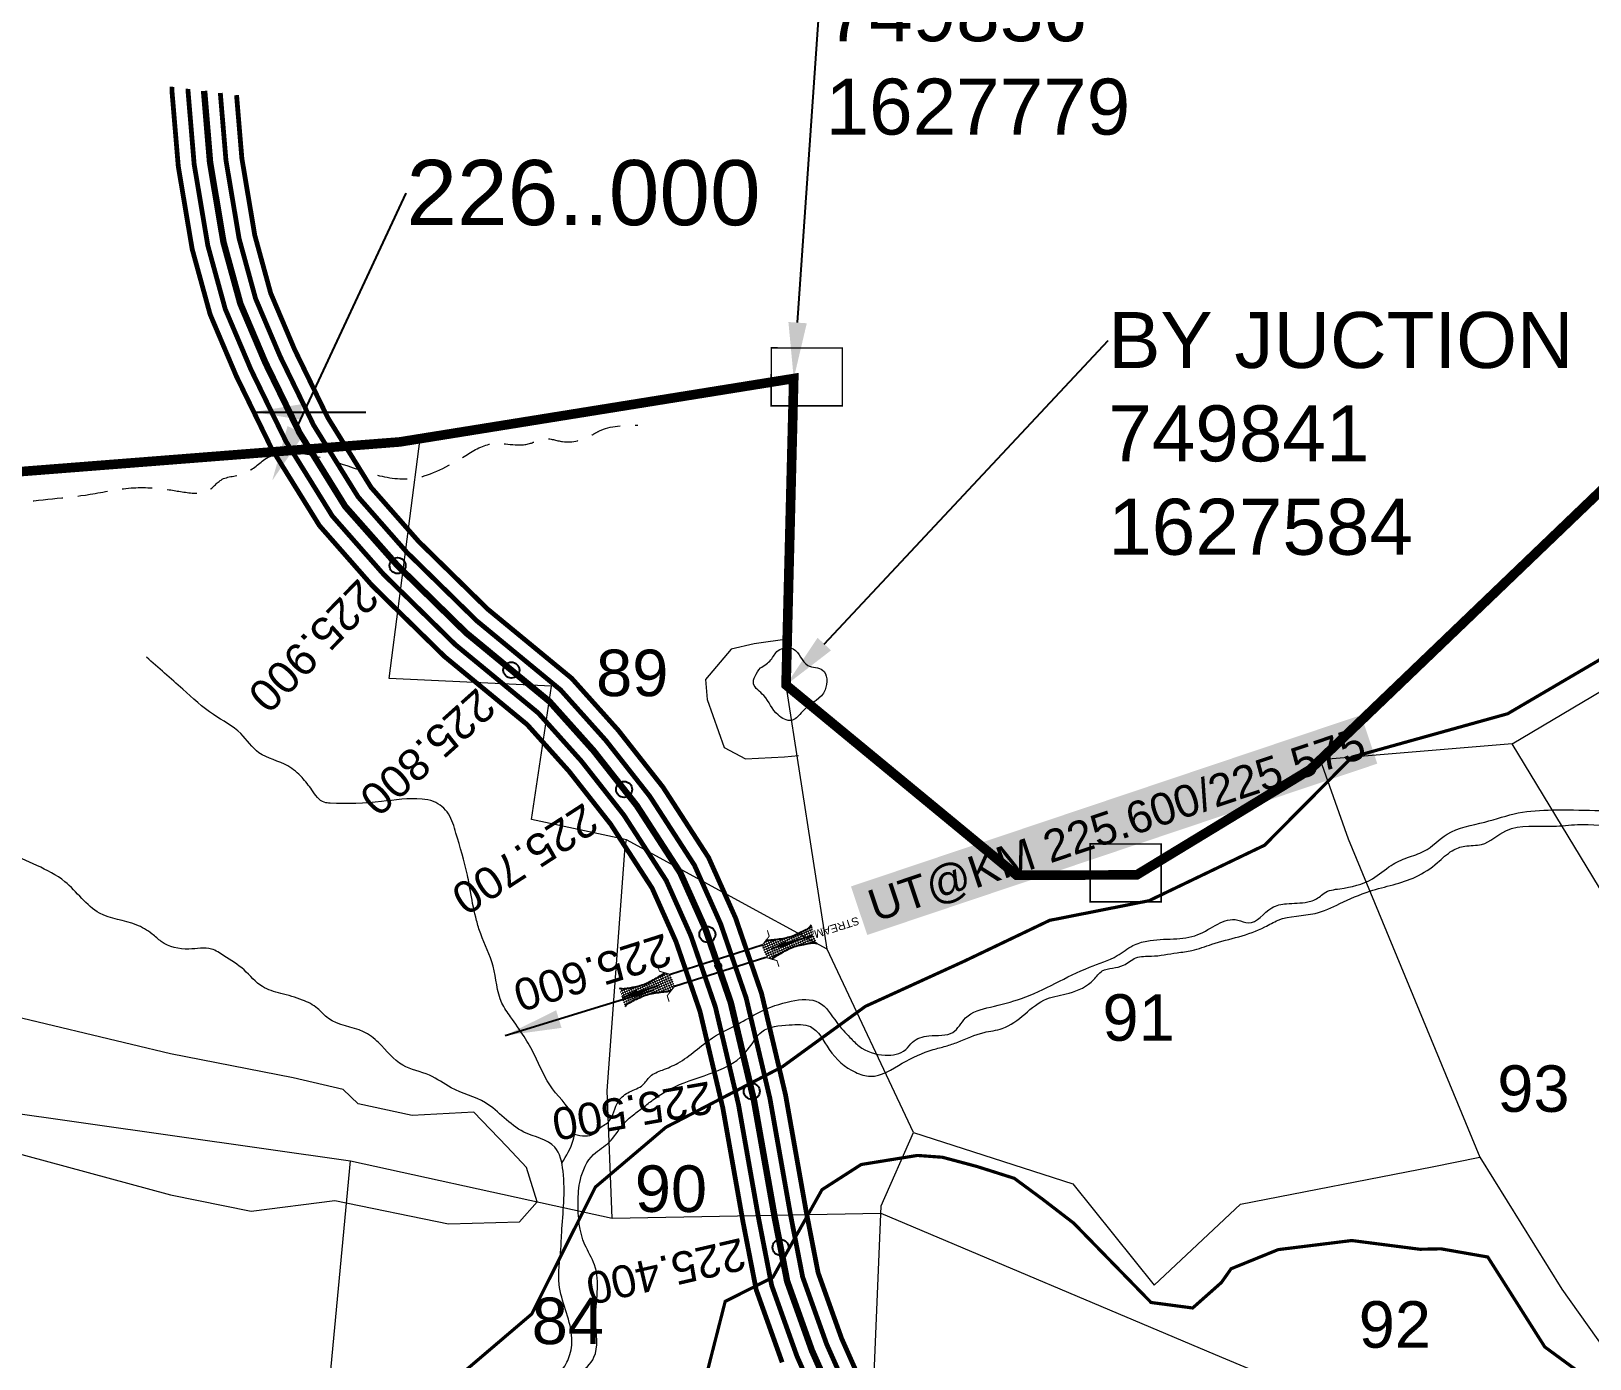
# Model space of a CAD drawing. Header units: feet. Extents: x 745593 to 752748, y 1623679 to 1629102.
# Drawn here: x 749384 to 750358, y 1627130 to 1627959 of the extents above; entities that cross this region are included whole.
import ezdxf
from ezdxf import colors
from ezdxf.entities.mleader import LeaderData, LeaderLine
from ezdxf.enums import TextEntityAlignment as Align
from ezdxf.math import Vec2, Vec3

# ---------------------------------------------------------------- set-up
doc = ezdxf.new("R2010")
doc.units = ezdxf.units.FT
doc.header["$LTSCALE"] = 15
doc.header["$MEASUREMENT"] = 0
doc.header["$PDMODE"] = 32
doc.header["$PDSIZE"] = 10
doc.linetypes.add('DOT2', pattern=[0.125, 0, -0.125])
doc.linetypes.add('HIDDEN2', pattern=[0.1875, 0.125, -0.0625])
for name, color, linetype in [('CANAL1', 7, 'Continuous'), ('CRDS STONES', 7, 'Continuous'), ('CSMark', 72, 'Continuous'), ('HILL', 17, 'Continuous'), ('PLOT', 7, 'Continuous'), ('PLOT NO', 7, 'Continuous'), ('ROADS', 6, 'Continuous'), ('STRUCTURE', 5, 'Continuous'), ('TANKS-STREAM', 4, 'Continuous'), ('V MAP SCANE', 72, 'Continuous'), ('VILLAGE STONES', 240, 'Continuous')]:
    doc.layers.add(name, color=color, linetype=linetype)
doc.styles.get("Standard").update_dxf_attribs({"font": 'arial.ttf', "height": 30})
doc.dimstyles.get("Standard").update_dxf_attribs({"dimtxt": 30, "dimasz": 30, "dimexe": 0.18, "dimexo": 0.0625, "dimgap": 0.09, "dimtad": 0, "dimtih": 1, "dimtoh": 1, "dimdec": 4, "dimzin": 0, "dimdsep": 46, "dimtxsty": 'Standard', "dimcen": 0.09, "dimadec": 0, "dimazin": 0, "dimtfac": 1, "dimtdec": 4, "dimtofl": 0, "dimtmove": 0, "dimatfit": 3, "dimfxl": 1, "dimtolj": 1, "dimtzin": 0, "dimarcsym": 0})
picture_1 = doc.add_image_def('image1.jpg', size_in_pixel=(20682, 13942))

# ---------------------------------------------------------------- blocks, each defined once
blk = doc.blocks.new('UT')
at = {"layer": 'STRUCTURE'}
h = blk.add_hatch(dxfattribs=at)
h.set_pattern_fill('DASH', color=150, scale=8, angle=-39.62775, style=0)
h.set_pattern_definition([(320.372247933, (-4370.464, -6260.8811), (1.40800153113, 0.132407282), [1, -1])])
h.paths.add_polyline_path([(765162.97, 1700681.89), (765165.57, 1700680.62), (765167.21, 1700680.27), (765169.12, 1700680.01), (765172.42, 1700679.63), (765176.41, 1700679.35), (765179.5, 1700679.47), (765183.06, 1700679.94), (765187.65, 1700680.88), (765188.89, 1700681.17), (765193.06, 1700682.22), (765196.06, 1700680.22), (765196.06, 1700672.22), (765193.06, 1700670.22), (765190.51, 1700670.8), (765188.13, 1700671.31), (765185.49, 1700671.82), (765183.62, 1700672.13), (765181, 1700672.46), (765180.33, 1700672.52), (765178.49, 1700672.63), (765176.68, 1700672.64), (765174.58, 1700672.5), (765172.53, 1700672.25), (765170.42, 1700671.95), (765168.45, 1700671.66), (765166.1, 1700671.21), (765164.96, 1700670.84), (765162.97, 1700669.7)])
h.paths.add_polyline_path([(765259.06, 1700682.22), (765256.06, 1700680.22), (765256.06, 1700672.22), (765259.06, 1700670.22), (765261.94, 1700670.95), (765264.4, 1700671.55), (765266.38, 1700671.99), (765269.09, 1700672.51), (765272.65, 1700672.98), (765276.07, 1700673.09), (765278.58, 1700672.93), (765281.17, 1700672.65), (765283.87, 1700672.33), (765286.44, 1700671.86), (765288, 1700671.26), (765289.15, 1700670.56), (765289.15, 1700682.74), (765287.59, 1700681.79), (765285.74, 1700681.17), (765283, 1700680.68), (765281.19, 1700680.42), (765276.69, 1700679.87), (765272.67, 1700679.86), (765268.7, 1700680.29), (765264.82, 1700680.97), (765261.16, 1700681.75)])
at = {"layer": 'STRUCTURE', "color": 150, "const_width": 0.628}
for points in [[(765190.06, 1700688.22), (765190.06, 1700684.22), (765196.06, 1700680.22), (765256.06, 1700680.22), (765262.06, 1700684.22), (765262.06, 1700688.22)], [(765190.06, 1700664.22), (765190.06, 1700668.22), (765196.06, 1700672.22), (765256.06, 1700672.22), (765262.06, 1700668.22), (765262.06, 1700664.22)]]:
    blk.add_lwpolyline(points, dxfattribs=at)
at = {"layer": 'STRUCTURE', "color": 150}
for points in [[(765196.06, 1700680.22), (765256.06, 1700680.22)], [(765196.06, 1700672.22), (765256.06, 1700672.22)], [(765196.06, 1700672.22), (765256.06, 1700672.22)]]:
    blk.add_lwpolyline(points, dxfattribs=at)
at = {"layer": 'STRUCTURE', "color": 0}
blk.add_circle((765226.06, 1700676.22), 1.89, dxfattribs=at)
at = {"layer": 'STRUCTURE', "color": 150}
for points in [[(765162.97, 1700681.89), (765164.36, 1700681.07), (765167.88, 1700680.17), (765171.23, 1700679.76), (765176.06, 1700679.35), (765184.73, 1700680.25), (765193.06, 1700682.22)], [(765289.15, 1700682.74), (765287.78, 1700681.89), (765284.29, 1700680.89), (765280.95, 1700680.38), (765276.13, 1700679.84), (765267.44, 1700680.49), (765259.06, 1700682.22)], [(765162.97, 1700669.7), (765164.34, 1700670.56), (765167.83, 1700671.56), (765171.17, 1700672.06), (765175.99, 1700672.61), (765184.68, 1700671.96), (765193.06, 1700670.22)], [(765289.15, 1700670.56), (765287.76, 1700671.38), (765284.24, 1700672.28), (765280.89, 1700672.69), (765276.06, 1700673.09), (765267.39, 1700672.19), (765259.06, 1700670.22)]]:
    blk.add_spline(points, degree=3, dxfattribs=at)
at = {"layer": 'STRUCTURE', "color": 0}
blk.add_text('STREAM', height=5, dxfattribs=at).set_placement((765148.25, 1700675.81), align=Align.MIDDLE_CENTER)
for points in [[(765190.88, 1700675.97), (765164.21, 1700675.83)], [(765289.26, 1700676.69), (765265.4, 1700676.38)]]:
    blk.add_leader(points, dimstyle='Standard', override={"dimasz": 10, "dimgap": 0.09, "dimtad": 0}, dxfattribs=at)

msp = doc.modelspace()

# ---------------------------------------------------------------- linework, layer by layer
at = {"layer": 'CANAL1', "color": 1, "const_width": 3}
for points in [[(749853.1, 1627127.69), (749836.89, 1627173.07), (749828.69, 1627215.18), (749816.03, 1627286.72), (749801.76, 1627347.04), (749786.73, 1627390.72), (749771.85, 1627424.01), (749746.02, 1627463.88), (749720.01, 1627496.96), (749693.85, 1627526.17), (749642.26, 1627568.67), (749596.85, 1627613.21), (749564.04, 1627650.53), (749534.17, 1627698.67), (749512.14, 1627743.92), (749495.76, 1627782.55), (749484.56, 1627823.31), (749475.88, 1627875.01), (749471.91, 1627922.4), (749472.02, 1627924.7)], [(749910.6, 1627096.88), (749890.26, 1627142.58), (749875.57, 1627183.68), (749868.02, 1627222.48), (749855.22, 1627294.82), (749840.23, 1627358.18), (749823.98, 1627405.41), (749807.11, 1627443.16), (749778.6, 1627487.17), (749750.66, 1627522.69), (749721.63, 1627555.11), (749669.03, 1627598.44), (749625.92, 1627640.73), (749596.28, 1627674.44), (749569.24, 1627718.02), (749548.56, 1627760.5), (749533.62, 1627795.71), (749523.67, 1627831.94), (749515.6, 1627880), (749512.29, 1627919.52)]]:
    msp.add_lwpolyline(points, dxfattribs=at)
at = {"layer": 'CANAL1', "color": 5, "const_width": 3}
for points in [[(749883.65, 1627083.65), (749862.39, 1627131.41), (749846.56, 1627175.72), (749838.52, 1627217), (749825.83, 1627288.74), (749811.38, 1627349.82), (749796.04, 1627394.39), (749780.67, 1627428.8), (749754.17, 1627469.71), (749727.67, 1627503.39), (749700.79, 1627533.4), (749648.96, 1627576.12), (749604.12, 1627620.09), (749572.1, 1627656.51), (749542.94, 1627703.51), (749521.25, 1627748.06), (749505.22, 1627785.84), (749494.34, 1627825.47), (749485.81, 1627876.26), (749481.93, 1627922.56), (749481.97, 1627923.42)], [(749901.61, 1627092.47), (749880.97, 1627138.85), (749865.9, 1627181.03), (749858.19, 1627220.66), (749845.43, 1627292.79), (749830.61, 1627355.39), (749814.66, 1627401.74), (749798.29, 1627438.37), (749770.45, 1627481.35), (749743, 1627516.26), (749714.68, 1627547.87), (749662.34, 1627591), (749618.65, 1627633.85), (749588.22, 1627668.47), (749560.47, 1627713.18), (749539.46, 1627756.35), (749524.15, 1627792.42), (749513.9, 1627829.78), (749505.67, 1627878.75), (749502.14, 1627920.83)]]:
    msp.add_lwpolyline(points, dxfattribs=at)
at = {"layer": 'CANAL1', "color": 1, "linetype": 'HIDDEN2', "ltscale": 5, "const_width": 4}
msp.add_lwpolyline([(749892.63, 1627088.06), (749871.68, 1627135.13), (749856.23, 1627178.38), (749852.11, 1627199.53), (749848.36, 1627218.83), (749835.63, 1627290.77), (749820.99, 1627352.61), (749813.16, 1627375.37), (749805.35, 1627398.07), (749789.48, 1627433.59), (749762.31, 1627475.53), (749735.33, 1627509.82), (749707.74, 1627540.64), (749655.65, 1627583.56), (749612.83, 1627625.55), (749580.16, 1627662.49), (749551.71, 1627708.34), (749530.35, 1627752.21), (749514.69, 1627789.13), (749504.12, 1627827.62), (749495.74, 1627877.51), (749492, 1627922.13)], dxfattribs=at)
at = {"layer": 'CSMark', "color": 3}
for p in [(749612.83, 1627625.55), (749683.93, 1627560.25), (749754.35, 1627485.65), (749806.38, 1627395.09), (749834.15, 1627297.03), (749852.11, 1627199.53)]:
    msp.add_point(p, dxfattribs=at)
at = {"layer": 'HILL', "lineweight": 20}
for points in [[(749857.6, 1627579.73), (749835.71, 1627576.71), (749821.18, 1627573.37), (749805.19, 1627554.4), (749806.3, 1627541.96), (749816.81, 1627511.86), (749830.23, 1627504.83), (749854.5, 1627506.09), (749863.29, 1627506.88)], [(749368.25, 1627260.28), (749470.93, 1627232.42), (749521.41, 1627222.13), (749573.61, 1627228.93), (749644.63, 1627214.34), (749689.13, 1627215.59), (749700.1, 1627228.06), (749693.43, 1627249.36), (749681.04, 1627262.62), (749660.51, 1627284.01), (749622, 1627281.9), (749588.2, 1627289.19), (749578.8, 1627298.17), (749547.57, 1627305.46), (749470.99, 1627320.48), (749349.06, 1627349.64)]]:
    msp.add_lwpolyline(points, dxfattribs=at)
at = {"layer": 'PLOT', "lineweight": 20}
for points in [[(749031.09, 1627398.11), (749142.19, 1627316.31), (749306.73, 1627292.95), (749583.5, 1627253.68), (749710.65, 1627225.74), (749746.82, 1627217.8), (749743.88, 1627297.35), (749755.04, 1627450.1), (749755.97, 1627454.2), (749696.45, 1627466.88), (749709.12, 1627550.17), (749607.52, 1627554.92), (749626.91, 1627704.84)], [(750971.29, 1627178.3), (750737.04, 1627198.36), (750499.39, 1627200.31), (750309.16, 1627514.22), (750535.47, 1627648.59), (750535.46, 1627640.14), (750761.08, 1627483.99), (750804.76, 1627453.32)], [(749881.31, 1627385.92), (749855.54, 1627550.91)], [(750309.16, 1627514.22), (750189.27, 1627504.21), (750206.71, 1627454.75), (750288.91, 1627255.94), (750340.15, 1627173.48), (750367.29, 1627135.42), (750468.39, 1627136.74), (750499.39, 1627200.31)], [(749069.97, 1625716.72), (749053.28, 1625943.5), (749098.36, 1625963.27), (749413.09, 1625998.51), (749395.6, 1626154.67), (749425.73, 1626349.58), (749436.07, 1626416.48), (749462.91, 1626545.54), (749485.97, 1626520.08), (749540.91, 1626529.59), (749596.67, 1626580.43), (749584.47, 1626657.26), (749728.28, 1626685.49), (749744.77, 1626807.22), (749898.53, 1626829.74), (749914.89, 1627225.48), (749935.07, 1627271.41), (749881.31, 1627385.92), (749755.97, 1627454.2)], [(749935.07, 1627271.41), (750034.76, 1627239.24), (750085.56, 1627175.87), (750139.36, 1627226.62), (750259.12, 1627249.93), (750288.91, 1627255.94)], [(749556.36, 1626965.51), (749583.5, 1627253.68)], [(749746.82, 1627217.8), (749914.7, 1627220.84), (750123.49, 1627132.55), (750374.76, 1627027.48), (750495.51, 1626976.98), (750742.21, 1626901.09), (750962.19, 1626841.54), (751230.04, 1626697.58)]]:
    msp.add_lwpolyline(points, dxfattribs=at)
at = {"layer": 'ROADS', "linetype": 'DOT2', "lineweight": 20, "ltscale": 5, "const_width": 2}
for points in [[(750412.97, 1627595.55), (750306.28, 1627532.96), (750209.06, 1627505.86), (750154.44, 1627450.81), (750082.25, 1627416.14), (750020.2, 1627403.87), (749966.94, 1627378.41), (749905.06, 1627350.11), (749853.12, 1627312.34), (749780.49, 1627274.59), (749736.46, 1627237.25), (749696.67, 1627157.9), (749597.93, 1627073.76), (749527.95, 1627042.16), (749474.53, 1627016.79), (749457.17, 1626996.6), (749418.48, 1626979.14), (749295.15, 1626926.44)], [(749805.22, 1627117.51), (749817.52, 1627165.76), (749847.28, 1627180.8), (749869.27, 1627220.01), (749877.99, 1627235.58), (749902.45, 1627251.31), (749937.58, 1627256.99), (749953.28, 1627255.84), (749974.7, 1627250.11), (749998.11, 1627242.68), (750015.52, 1627229.83), (750035.21, 1627214.69), (750083.54, 1627165.11), (750109.53, 1627161.67), (750127.53, 1627177.63), (750133.53, 1627186.18), (750162.95, 1627198.14), (750208.93, 1627203.82), (750251.47, 1627198.36), (750264.61, 1627198.64), (750293.88, 1627193.52), (750329.48, 1627137.35), (750356.88, 1627117.24), (750378.35, 1627112.21)]]:
    msp.add_lwpolyline(points, dxfattribs=at)
at = {"layer": 'ROADS', "linetype": 'HIDDEN2', "lineweight": 20, "ltscale": 10}
msp.add_spline([(748932.83, 1627535.74), (748947.09, 1627537.48), (748957.53, 1627542.5), (748966.9, 1627547.17), (748983.1, 1627548.96), (748997.5, 1627549.67), (749024.86, 1627559.72), (749029.9, 1627564.03), (749042.51, 1627569.05), (749050.79, 1627577.32), (749068.79, 1627578.75), (749082.12, 1627583.41), (749089.32, 1627592.4), (749100.49, 1627598.14), (749111.29, 1627599.57), (749138.04, 1627604.44), (749148.13, 1627621.33), (749156.41, 1627623.49), (749166.49, 1627624.92), (749175.5, 1627632.46), (749201.79, 1627651.15), (749206.47, 1627646.95), (749226.62, 1627643.58), (749238.87, 1627646.8), (749245.71, 1627652.55), (749287.47, 1627651.08), (749306.56, 1627665.82), (749338.95, 1627661.12), (749373.87, 1627664.33), (749420.86, 1627670.08), (749446.42, 1627674.02), (749470.18, 1627672.92), (749486.73, 1627670.75), (749493.21, 1627671.46), (749502.58, 1627679.01), (749516.98, 1627682.96), (749529.95, 1627691.94), (749571.34, 1627691.19), (749623.73, 1627680.24), (749654.38, 1627693.72), (749671.29, 1627701.52), (749695.25, 1627701.75), (749704.59, 1627704.77), (749715.94, 1627703), (749734.1, 1627707.02), (749738.65, 1627709.53), (749762.86, 1627713.3)], degree=3, dxfattribs=at)
at = {"layer": 'TANKS-STREAM', "color": 5, "const_width": 6}
msp.add_lwpolyline([(747312.51, 1627682.74), (747655.56, 1627764.22), (747925.31, 1627695.2), (748329.33, 1627601.64), (748875.87, 1627443.13), (749006.33, 1627655.22), (749614.24, 1627702.8), (749860.34, 1627742.42), (749855.54, 1627550.91), (749999.59, 1627432.07), (750074.62, 1627432.28), (750182.94, 1627498.13), (750370.17, 1627677.68)], dxfattribs=at)
msp.add_lwpolyline([(747312.51, 1627682.74), (747655.56, 1627764.22), (747925.31, 1627695.2), (748329.33, 1627601.64), (748875.87, 1627443.13), (749006.33, 1627655.22), (749614.24, 1627702.8), (749860.34, 1627742.42), (749855.54, 1627550.91), (749999.59, 1627432.07), (750074.62, 1627432.28), (750182.94, 1627498.13), (750370.17, 1627677.68)], dxfattribs=at)
at = {"layer": 'TANKS-STREAM', "lineweight": 20}
for points in [[(749715.46, 1627252.17), (749722.58, 1627266.57), (749723.24, 1627278.85), (749709.67, 1627298.56), (749698.36, 1627319.89), (749691.9, 1627331.21), (749683.5, 1627343.49), (749678.01, 1627352.22), (749672.52, 1627375.29), (749664.78, 1627395.43), (749662.2, 1627403.7), (749658.59, 1627420.74), (749656.53, 1627432.11), (749649.31, 1627458.45), (749644.67, 1627470.33), (749635.36, 1627478.09), (749628.13, 1627479.64), (749602.79, 1627478.11), (749570.73, 1627477.1), (749567.11, 1627477.62), (749559.36, 1627485.37), (749553.17, 1627493.12), (749544.38, 1627500.36), (749526.29, 1627508.64), (749514.92, 1627520.52), (749497.87, 1627532.41), (749478.7, 1627548.26), (749455.97, 1627568.42)], [(748324.34, 1626684.9), (748334.94, 1626694.32), (748347.4, 1626706.23), (748356.48, 1626710.11), (748367.39, 1626715.55), (748375.43, 1626719.17), (748395.93, 1626718.64), (748404.76, 1626719.41), (748419.29, 1626721.47), (748436.03, 1626717.78), (748460.74, 1626717.59), (748475.01, 1626719.14), (748484.1, 1626721.2), (748492.92, 1626718.6), (748499.66, 1626718.86), (748508.49, 1626721.44), (748521.72, 1626721.69), (748532.36, 1626722.46), (748544.82, 1626722.71), (748564.01, 1626717.78), (748574.39, 1626719.58), (748582.18, 1626718.8), (748589.96, 1626713.87), (748598.26, 1626710.23), (748606.04, 1626707.9), (748614.08, 1626702.19), (748618.23, 1626698.3), (748628.09, 1626695.7), (748638.21, 1626691.8), (748646.5, 1626684.28), (748652.73, 1626680.65), (748661.29, 1626678.83), (748675.82, 1626670.52), (748682.04, 1626664.3), (748699.94, 1626654.95), (748723.82, 1626640.8), (748735.05, 1626634.47), (748741.59, 1626630.59), (748752, 1626627.93), (748762.62, 1626626.7), (748770.38, 1626623.43), (748775.08, 1626619.55), (748786.31, 1626619.33), (748797.55, 1626619.94), (748803.27, 1626622.79), (748815.11, 1626624.01), (748824.1, 1626623.39), (748829.21, 1626623.79), (748833.7, 1626626.03), (748836.36, 1626631.33), (748841.32, 1626636.94), (748850.26, 1626649.69), (748853.74, 1626656.42), (748865.94, 1626670), (748870.24, 1626678.36), (748888.22, 1626699.36), (748894.36, 1626709.36), (748900.09, 1626720.16), (748906.63, 1626729.75), (748913.58, 1626734.64), (748916.45, 1626745.04), (748918.49, 1626751.57), (748932.65, 1626755.32), (748943.69, 1626762.66), (748957.79, 1626770.81), (748967.59, 1626774.88), (748983.53, 1626778.13), (749008.45, 1626778.11), (749016.62, 1626781.78), (749030.31, 1626783.81), (749047.46, 1626782.78), (749067.68, 1626783.38), (749084.44, 1626786.83), (749092.81, 1626790.7), (749112.72, 1626810.8), (749132.03, 1626818.09), (749160.24, 1626844.66), (749171.73, 1626857.17), (749186.54, 1626866.88), (749195.19, 1626882.96), (749218.23, 1626907.18), (749231.29, 1626924.9), (749250.09, 1626934.27), (749266.79, 1626942.6), (749282.98, 1626950.41), (749325.44, 1626973.58), (749339.53, 1626977.22), (749360.94, 1626983.46), (749373.99, 1626990.23), (749384.43, 1626993.88), (749404.27, 1626997.51), (749410.02, 1627000.63), (749423.59, 1627005.32), (749461.18, 1627013.11), (749471.62, 1627016.23), (749483.63, 1627018.31), (749498.77, 1627022.99), (749518.08, 1627027.15), (749532.7, 1627033.39), (749544.71, 1627038.08), (749563.7, 1627043.39), (749578.65, 1627047.44), (749594.83, 1627050.03), (749613.63, 1627056.28), (749650.69, 1627069.05), (749666.2, 1627077.49), (749678.89, 1627084.41), (749683.99, 1627094.53), (749698.09, 1627102.34), (749710.63, 1627115.89), (749715.85, 1627123.19), (749720.56, 1627132.57), (749721.61, 1627144.56), (749713.81, 1627176.37), (749714.87, 1627198.79), (749715.39, 1627208.7), (749716.26, 1627247.08), (749711.05, 1627262.21), (749691.75, 1627271.61), (749667.75, 1627289.87), (749646.35, 1627299.27), (749632.79, 1627307.1), (749616.09, 1627313.37), (749600.96, 1627327.46), (749591.57, 1627334.25), (749569.65, 1627342.6), (749562.87, 1627348.87), (749553.48, 1627354.09), (749539.91, 1627358.27), (749528.43, 1627362.45), (749516.96, 1627372.88), (749504.44, 1627381.75), (749496.61, 1627385.93), (749482.52, 1627385.94), (749465.29, 1627390.65), (749459.56, 1627395.34), (749449.64, 1627401.09), (749426.68, 1627408.4), (749405.06, 1627428.03), (749369.58, 1627447.35), (749356.01, 1627456.74), (749341.92, 1627461.97), (749330.44, 1627468.23), (749314.79, 1627483.88), (749287.66, 1627492.77), (749269.92, 1627502.69), (749260.01, 1627510.51), (749249.57, 1627520.95), (749231.84, 1627538.17)], [(749723.41, 1627270.22), (749735.48, 1627270.53), (749738.35, 1627273.4), (749744.6, 1627278.02), (749750.94, 1627290.98), (749757.78, 1627296.72), (749766.05, 1627301.02), (749770.72, 1627306.4), (749778.27, 1627310.34), (749787.98, 1627314.64), (749809.55, 1627330.42), (749825.37, 1627339.03), (749839.04, 1627346.56), (749858.81, 1627353.36), (749876.06, 1627352.63), (749887.19, 1627340.06), (749895.45, 1627330.72), (749901.19, 1627325.33), (749917.36, 1627319.58), (749930.3, 1627323.16), (749934.62, 1627327.82), (749944.68, 1627331.76), (749959.78, 1627333.9), (749967.69, 1627342.87), (749983.15, 1627349.68), (750002.56, 1627355.05), (750045.07, 1627374.54), (750062.45, 1627381.86), (750072.25, 1627388.08), (750080.94, 1627390.97), (750097.64, 1627392.29), (750112.78, 1627394.95), (750137.73, 1627404.05), (750144.38, 1627402.31), (750159.01, 1627411.67), (750168.12, 1627414.28), (750181.37, 1627415.38), (750188.55, 1627418.4), (750191.58, 1627420.88), (750201.38, 1627423.63), (750221.79, 1627429.86), (750233.49, 1627438.22), (750243.64, 1627443.06), (750254.01, 1627447.02), (750268.58, 1627457.8), (750291.97, 1627465.28), (750312.93, 1627470.99), (750334.23, 1627472.86), (750387.04, 1627472.26), (750429.26, 1627474.33), (750446.98, 1627475.87), (750467.44, 1627478.58), (750488.67, 1627478.96), (750500.55, 1627478.17), (750510.29, 1627476.61), (750524.5, 1627473.48), (750535.6, 1627472.31), (750551.57, 1627468.6), (750587.99, 1627435.48), (750609.87, 1627412.09), (750623.79, 1627389.71), (750645.18, 1627371.3), (750648.66, 1627365.82), (750661.59, 1627347.42), (750669.05, 1627334.49), (750678, 1627323.04), (750685.46, 1627310.61), (750690.92, 1627294.2), (750695.4, 1627287.73), (750699.87, 1627282.76), (750703.36, 1627277.28), (750735.29, 1627221.26), (750746.23, 1627210.31), (750762.79, 1627196.15), (750778.08, 1627189.4), (750804.45, 1627184.91), (750811.42, 1627186.4), (750822.23, 1627191.06), (750840.31, 1627203.78), (750853.25, 1627210.23), (750878.64, 1627211.21), (750896.06, 1627208.21), (750915.47, 1627210.19), (750936.06, 1627204.35), (750951.89, 1627192.64), (750998.09, 1627189.25), (751017, 1627189.23), (751033.92, 1627187.73), (751058.11, 1627183.73), (751095.94, 1627186.69), (751123.82, 1627186.67), (751142.74, 1627196.6)], [(750918.29, 1626829.48), (750894.73, 1626815.88), (750874.01, 1626807.96), (750840.51, 1626793.24), (750812.69, 1626779.09), (750799.35, 1626783.35), (750780.05, 1626779.68), (750774.37, 1626772.31), (750759.04, 1626772.04), (750742.87, 1626771.2), (750726.27, 1626760.92), (750704.12, 1626752.99), (750677.24, 1626750.7), (750656.44, 1626740.55), (750640.82, 1626724.69), (750635.79, 1626717.96), (750622.64, 1626709.39), (750603.63, 1626708.55), (750594.26, 1626704.31), (750590, 1626702.04), (750567.29, 1626694.4), (750553.67, 1626693.28), (750538.35, 1626693.01), (750506.1, 1626694.1), (750497.31, 1626698.64), (750476.33, 1626714.54), (750440.29, 1626728.46), (750392.04, 1626725.09), (750362.81, 1626725.96), (750331.88, 1626724.85), (750302.93, 1626723.45), (750275.41, 1626727.16), (750264.91, 1626732.83), (750246.47, 1626745.89), (750225.76, 1626755.83), (750192.28, 1626763.51), (750171.06, 1626768.97), (750150.06, 1626773.52), (750119.42, 1626784.6), (750085.37, 1626788.03), (750057.27, 1626788.9), (750012.43, 1626786.1), (749986.89, 1626784.98), (749971.57, 1626791.23), (749963.34, 1626795.49), (749954.26, 1626797.2), (749936.96, 1626802.6), (749917.95, 1626807.39), (749912.24, 1626811.71), (749893.43, 1626815.62), (749879.92, 1626817.72), (749869.19, 1626816.05), (749863.05, 1626815.78), (749852.61, 1626820.38), (749818.05, 1626822.08), (749801.15, 1626843.52), (749778.33, 1626863.5), (749768, 1626880.26), (749758.39, 1626914.83), (749744.85, 1626936.94), (749734.52, 1626952.98), (749720.26, 1626969.03), (749696.02, 1626987.94), (749652.37, 1627043.95), (749660.58, 1627052.86), (749666.65, 1627059.98), (749669.86, 1627065.32), (749674.86, 1627073.87), (749683.79, 1627078.86), (749695.21, 1627087.4), (749701.61, 1627096.77), (749711.48, 1627102.15), (749714.49, 1627111.27), (749725.55, 1627120.52), (749735.55, 1627130.85), (749736.63, 1627153.3), (749735.95, 1627188.59), (749729.89, 1627201.22), (749725.63, 1627227.6), (749727.07, 1627241.85), (749735.28, 1627257.53), (749745.06, 1627265.37), (749753.49, 1627276.05), (749760.27, 1627282.46), (749766.34, 1627287.08), (749772.41, 1627291.71), (749785.97, 1627299.9), (749831.5, 1627322.87), (749840.42, 1627334.27), (749857.55, 1627338.53), (749870.75, 1627337.45), (749882.51, 1627323.19), (749898.91, 1627308.92), (749908.18, 1627306.42), (749928.16, 1627314.6), (749947.43, 1627323.14), (749955.28, 1627325.28), (749962.77, 1627327.77), (749979.19, 1627333.81), (749990.61, 1627336.3), (750018.44, 1627354.81), (750032.36, 1627358.37), (750047.7, 1627366.91), (750053.06, 1627372.25), (750059.48, 1627374.03), (750066.26, 1627375.8), (750074.11, 1627380.43), (750083.74, 1627381.49), (750099.8, 1627383.62), (750109.07, 1627385.04), (750121.56, 1627388.95), (750154.68, 1627399.72), (750162.89, 1627403.99), (750186.08, 1627408.25), (750201.42, 1627414.3), (750220.22, 1627422.07), (750248.88, 1627431.02), (750262.44, 1627439.92), (750271.72, 1627447.39), (750279.57, 1627450.24), (750289.92, 1627451.3), (750305.26, 1627459.84), (750334.87, 1627462.67), (750349.85, 1627463.73), (750377.32, 1627462.29), (750394.44, 1627461.56), (750411.21, 1627462.26), (750427.98, 1627464.39), (750447.96, 1627466.51), (750461.51, 1627471.13), (750482.92, 1627469.69), (750490.05, 1627469.33), (750508.24, 1627467.54), (750521.44, 1627463.25), (750536.06, 1627459.68), (750546.76, 1627455.75), (750562.09, 1627443.98), (750575.28, 1627432.21), (750591.67, 1627417.95), (750605.22, 1627403.69), (750608.07, 1627399.76), (750622.33, 1627381.93), (750631.95, 1627368.39), (750642.64, 1627349.49), (750652.27, 1627346.63), (750657.96, 1627329.88), (750667.62, 1627319.37), (750672.26, 1627314.02), (750673.32, 1627306.53), (750675.46, 1627300.47), (750680.09, 1627290.85), (750684.37, 1627285.85), (750688.29, 1627281.93), (750692.56, 1627275.87), (750695.77, 1627267.67), (750698.97, 1627258.76), (750702.89, 1627254.48), (750706.81, 1627249.13), (750709.66, 1627242), (750726.77, 1627211.89), (750735.33, 1627204.04), (750745.91, 1627197.6), (750753.86, 1627182.29), (750763.14, 1627178.72), (750775.62, 1627175.86), (750792.74, 1627175.13), (750806.66, 1627175.83), (750814.86, 1627180.46), (750828.42, 1627185.8), (750840.09, 1627189.53), (750848.76, 1627192.91), (750867.67, 1627197.17), (750876.24, 1627202.51), (750886.94, 1627199.65), (750915.47, 1627196.07), (750935.45, 1627194.63), (750946.06, 1627196.7), (750957.28, 1627190.23), (750973.22, 1627187.89), (750985.98, 1627188.41), (751003.56, 1627162.86), (751014.6, 1627144.68), (751026.72, 1627122.57), (751026.78, 1627118.42), (751031.77, 1627105.94), (751037.11, 1627097.39), (751040.67, 1627088.48), (751042.09, 1627078.14), (751043.51, 1627068.52), (751046.35, 1627053.19), (751053.11, 1627020.75), (751056.31, 1627004), (751059.5, 1626987.6)]]:
    msp.add_spline(points, degree=3, dxfattribs=at)
at = {"layer": 'VILLAGE STONES', "lineweight": 20, "const_width": 0.969}
for points in [[(749846.32, 1627761.53), (749890.72, 1627761.49), (749890.69, 1627725.31), (749846.29, 1627725.34)], [(750045.49, 1627451.62), (750089.89, 1627451.59), (750089.86, 1627415.4), (750045.46, 1627415.44)]]:
    msp.add_lwpolyline(points, close=True, dxfattribs=at)
at = {"layer": 'VILLAGE STONES', "lineweight": 20}
msp.add_spline([(749839.49, 1627561.63), (749846.07, 1627566.61), (749850.54, 1627572.39), (749860, 1627573.43), (749869.19, 1627563.18), (749878.39, 1627560.29), (749879.96, 1627547.95), (749867.07, 1627535.62), (749858.92, 1627528.8), (749850.51, 1627532.22), (749841.58, 1627544.3), (749835.28, 1627551.66), (749839.56, 1627561.71)], degree=3, dxfattribs=at)

# ---------------------------------------------------------------- block references
at = {"layer": 'STRUCTURE', "color": 0, "rotation": 197.7027375477204}
msp.add_blockref('UT', (961664.23, 3480208.25), dxfattribs=at)

# ---------------------------------------------------------------- texts
at = {"layer": 'CSMark', "color": 1}
for s, rotation, p in [('225.900', 225.56039, (749595.82, 1627611.23)), ('225.800', 221.8461, (749669.36, 1627542.52)), ('225.700', 212.9341, (749734.88, 1627469.52)), ('225.600', 197.63012, (749782.78, 1627386.48)), ('225.500', 190.03267, (749809.3, 1627293.53)), ('225.400', 192.98335, (749829.8, 1627195.86))]:
    msp.add_text(s, height=20, rotation=rotation, dxfattribs=at).set_placement(p, align=Align.MIDDLE_LEFT)
at = {"layer": 'PLOT NO', "lineweight": 20}
for s, p in [('89', (749759.46, 1627558.49)), ('91', (750075.75, 1627343.16)), ('93', (750322.39, 1627298.75)), ('90', (749783.63, 1627236.22)), ('84', (749719.21, 1627153.62)), ('92', (750235.84, 1627151.37))]:
    msp.add_text(s, height=29.061, rotation=359.95871, dxfattribs=at).set_placement(p, align=Align.MIDDLE_CENTER)
at = {"layer": 'STRUCTURE', "color": 5, "insert": (749903.68, 1627421.27), "char_height": 20, "width": 324.1154, "attachment_point": 1, "rotation": 18.57546, "bg_fill": 1, "box_fill_scale": 1.3, "bg_fill_color": 7, "bg_fill_true_color": 16777215, "bg_fill_transparency": 4390977}
msp.add_mtext('\\pi1.1982;UT@KM 225.600/225.575', dxfattribs=at)

# ---------------------------------------------------------------- pictures from other files: only their frames are drawn
at = {"layer": 'V MAP SCANE'}
image = msp.add_image(picture_1, insert=(745592.55, 1623684.05), size_in_units=(6658, 4488.24), rotation=-0.039294, dxfattribs=dict(at, fade=35))
image.dxf.flags = 7

# ---------------------------------------------------------------- leaders
at = {"layer": 'CRDS STONES', "color": 1}
ml = msp.add_multileader_mtext('Standard', dxfattribs=at)
ml.set_content('BY JUCTION\\P749856\\P1627779', color=1)
ml.set_leader_properties()
ml.build(insert=Vec2(0, 0))
ml.multileader.update_dxf_attribs({"dogleg_length": 0.36, "arrow_head_size": 35})
ctx = ml.context
ctx.base_point, ctx.char_height, ctx.arrow_head_size, ctx.landing_gap_size, ctx.plane_origin = Vec3(749880.13, 1628028.7), 35, 35, 0.09, Vec3(749991.48, 1627873.65)
notes = []
notes.append((ctx, [(0, (1, 1, 0), (749880.13, 1628028.7), (1, 0), 1.396927018504357e-11, [(0, [(749860.34, 1627742.42)], 0, [])])]))
ctx.mtext.insert, ctx.mtext.flow_direction = Vec3(749880.22, 1628046.5), 5
ml = msp.add_multileader_mtext('Standard', dxfattribs=at)
ml.set_content('BY JUCTION\\P749841\\P1627584', color=1)
ml.set_leader_properties()
ml.build(insert=Vec2(0, 0))
ml.multileader.update_dxf_attribs({"dogleg_length": 0.36, "arrow_head_size": 35})
ctx = ml.context
ctx.base_point, ctx.char_height, ctx.arrow_head_size, ctx.landing_gap_size, ctx.plane_origin = Vec3(750056.71, 1627766.18), 35, 35, 0.09, Vec3(750040.98, 1627657.65)
notes.append((ctx, [(0, (1, 1, 0), (750056.71, 1627766.18), (1, 0), 1.396927018504357e-11, [(0, [(749855.54, 1627550.91)], 0, [])])]))
ctx.mtext.insert, ctx.mtext.flow_direction = Vec3(750056.8, 1627783.98), 5
at = {"layer": 'TANKS-STREAM', "color": 5}
for points, override in [([(749523.06, 1627721.5), (749593.06, 1627721.48)], {"dimgap": 0.09, "dimtad": 0}), ([(749680.14, 1627331.92), (749772.88, 1627360.38)], {"dimasz": 35})]:
    msp.add_leader(points, dimstyle='Standard', override=override, dxfattribs=at)
at = {"layer": 'VILLAGE STONES', "color": 1}
ml = msp.add_multileader_mtext('Standard', dxfattribs=at)
ml.set_content('226..000', color=1)
ml.set_leader_properties()
ml.build(insert=Vec2(0, 0))
ml.multileader.update_dxf_attribs({"dogleg_length": 0.36, "arrow_head_size": 34.87})
ctx = ml.context
ctx.base_point, ctx.char_height, ctx.arrow_head_size, ctx.landing_gap_size, ctx.plane_origin, ctx.plane_x_axis, ctx.plane_y_axis = Vec3(749618.33, 1627858.32), 40.685, 34.87, 0.105, Vec3(749517.83, 1627666.53), Vec3(1, -0.000721), Vec3(0.000721, 1)
notes.append((ctx, [(0, (1, 1, 0), (749618.33, 1627858.32), (1, -0.000721), 1.62548529531754e-11, [(0, [(749534.58, 1627678.68)], 0, [])])]))
ctx.mtext.insert, ctx.mtext.text_direction, ctx.mtext.rotation, ctx.mtext.flow_direction = Vec3(749618.45, 1627879.01), Vec3(1, -0.000721), 6.282465, 5
for ctx, leaders in notes:
    for number, flags, end, landing, length, lines in leaders:
        leader = LeaderData()
        leader.index, (leader.has_last_leader_line, leader.has_dogleg_vector, leader.attachment_direction) = number, flags
        leader.last_leader_point, leader.dogleg_vector, leader.dogleg_length = Vec3(end), Vec3(landing), length
        for number, points, colour, breaks in lines:
            line = LeaderLine()
            line.index, line.vertices, line.color, line.breaks = number, Vec3.list(points), colors.encode_raw_color(colour), breaks
            leader.lines.append(line)
        ctx.leaders.append(leader)

doc.saveas('drawing.dxf')
